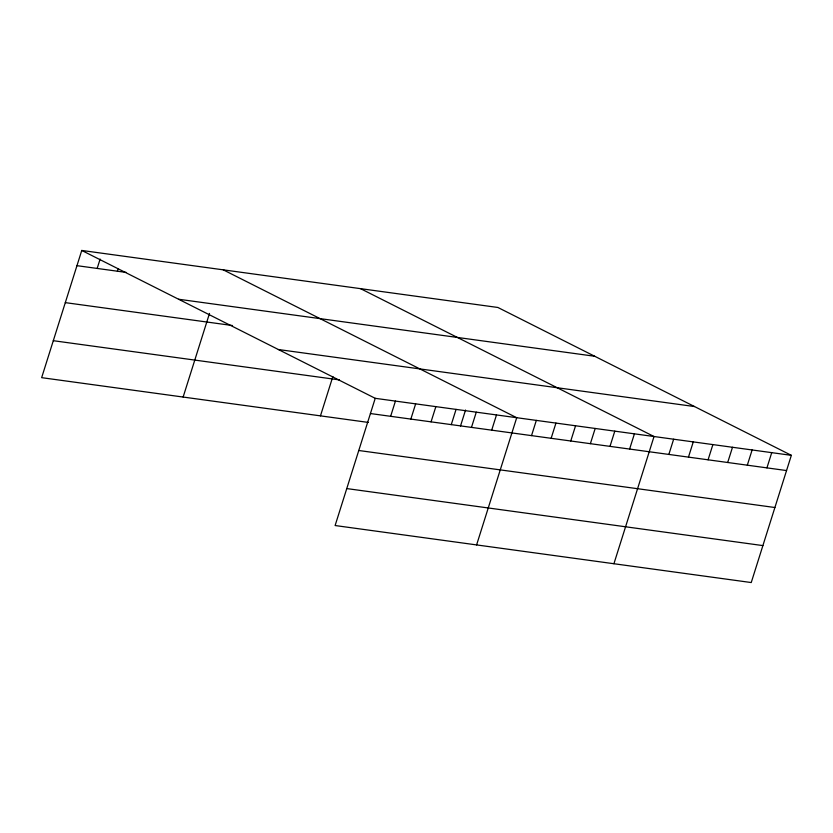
<?xml version="1.0" encoding="UTF-8"?>
<svg xmlns="http://www.w3.org/2000/svg" width="833" height="833" viewBox="0 0 833 833"><rect width="100%" height="100%" fill="white"/><g stroke="black" fill="none" stroke-linecap="round" stroke-linejoin="round"><path stroke-width="1.25" d="M791.35 455.339L375.225 398.32L335.116 525.529L751.241 582.548L791.35 455.339L497.884 307.471L81.759 250.452L41.65 377.661L368.269 422.414M97.169 268.434L100.127 259.073M117.38 271.204L118.119 268.861M183.135 397.039L209.51 313.385M320.455 415.865L332.856 376.526M390.635 416.313L395.436 401.089M410.846 419.082L415.646 403.859M431.057 421.852L435.857 406.629M451.267 424.622L456.067 409.399M460.493 426.048L465.543 410.034M471.478 427.391L476.278 412.168M491.699 430.161L496.489 414.938M476.601 544.917L516.71 417.708L223.244 269.84M531.527 435.617L536.327 420.394M551.144 438.304L555.944 423.091M570.761 440.99L575.561 425.778M590.378 443.677L595.178 428.464M609.995 446.373L614.796 431.15M629.613 449.06L634.413 433.837M613.921 563.733L654.03 436.523L360.564 288.655M668.847 454.433L673.647 439.21M688.464 457.119L693.264 441.906M708.081 459.806L712.881 444.593M727.698 462.492L732.499 447.279M747.316 465.189L752.116 449.966M766.933 467.875L771.733 452.652M76.959 265.665L126.231 272.422M178.606 299.245L594.731 356.264M65.307 302.629L232.542 325.536M278.378 349.527L694.503 406.546M53.302 340.697L339.468 379.91M370.425 413.543L786.55 470.562M358.773 450.497L774.898 507.516M346.767 488.575L762.893 545.594M81.759 250.452L375.225 398.32"/></g></svg>
